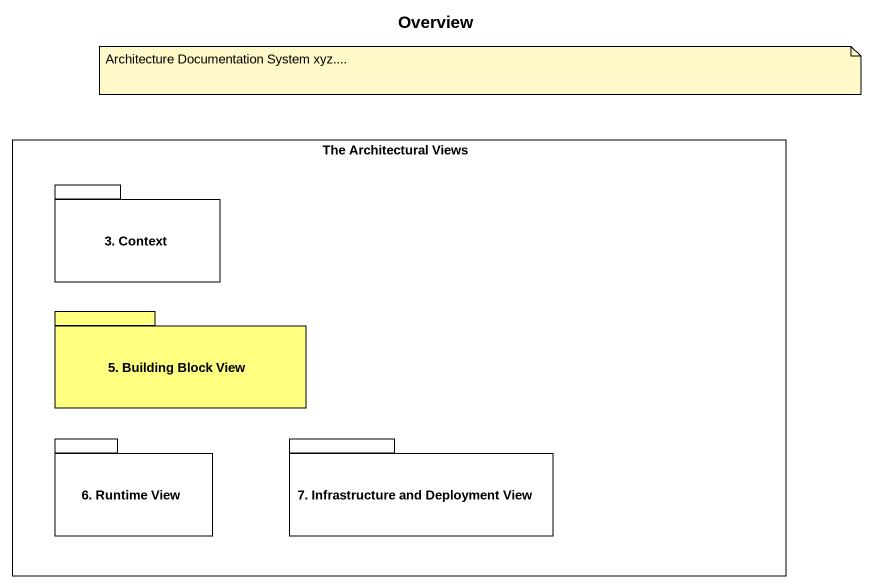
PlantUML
@startuml
title Overview
rectangle "The Architectural Views" as The_Architectural_Views {
  package "3. Context" as p3_Context {
  }
  package "5. Building Block View" as p5_Building_Block_View #FFFF80 {
  }
  package "6. Runtime View" as p6_Runtime_View {
  }
  package "7. Infrastructure and Deployment View" as p7_Infrastructure_and {
  }
}
note as N1
  Architecture Documentation System xyz....
end note
@enduml
